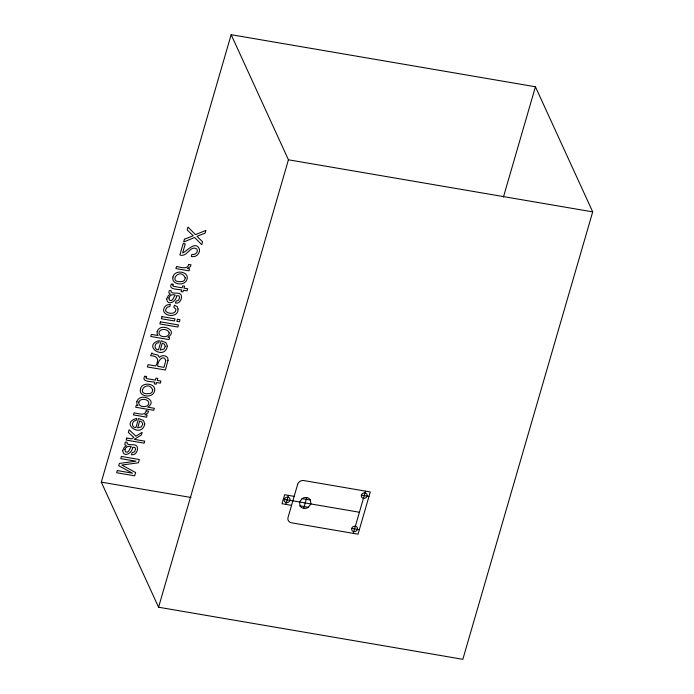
<?xml version="1.0" encoding="UTF-8"?>
<svg xmlns="http://www.w3.org/2000/svg" width="694" height="694" viewBox="0 0 694 694"><rect width="100%" height="100%" fill="white"/><g stroke="black" fill="none" stroke-linecap="round" stroke-linejoin="round"><path stroke-width="1.04" d="M101.298 482.13L231.163 34.7L535.43 86.776L592.702 211.87L462.837 659.3L158.57 607.224L101.298 482.13L190.98 497.485M158.57 607.224L288.435 159.793L231.163 34.7M285.85 504.373L288.461 495.386M303.651 508.364L306.783 497.581M353.272 533.365L365.538 491.126M503.419 197.079L535.43 86.776M288.435 159.793L592.702 211.87M361.383 495.134L368.982 496.436M294.161 496.366L284.653 494.735L282.042 503.723L291.549 505.353M302.046 498.656L310.47 500.096M283.352 499.229L359.405 512.25M299.964 505.848L308.379 507.288M351.728 528.386L359.336 529.687M122.691 450.632C123.497 458.387 132.693 452.731 132.597 447.352L134.931 447.43L135.547 449.096L134.671 451.725L132.034 452.766L131.47 454.709C135.903 455.689 138.705 449.799 137.004 446.259C135.078 443.041 125.935 446.572 127.141 442.321L125.51 442.043L125.111 442.755L124.807 444.403L126.334 445.713L124.278 447.274L122.691 450.632M166.699 299.027C167.497 306.791 176.701 301.135 176.597 295.757L178.939 295.826L179.546 297.5L178.679 300.129L176.033 301.161L175.469 303.104C179.902 304.093 182.704 298.203 181.013 294.655C179.078 291.437 169.935 294.967 171.14 290.725L169.518 290.439L169.119 291.15L168.807 292.807L170.342 294.109L168.278 295.679L166.699 299.027M199.534 249.424C199.976 253.874 195.734 257.726 191.318 256.468L191.934 254.351C195.014 255.401 198.51 252.252 196.975 249.155C190.442 244.279 187.293 257.83 179.885 254.932L183.19 243.551L185.272 243.906L182.643 252.963C187.501 250.907 195.725 239.916 199.534 249.424M178.063 309.047C178.575 319.891 157.573 315.579 165.311 306.219A4.754 4.225 -24.6 0 1 167.939 304.709L170.377 304.484L169.787 306.514L167.185 307.164L165.606 309.88A2.854 2.542 -24.6 0 0 166.378 311.788C169.189 314.113 175.981 314.2 175.981 309.359L173.856 307.208L174.446 305.178L177.23 306.696L178.063 309.047M146.182 377.206L146.078 378.039L146.876 378.638L155.439 380.104L156.011 378.126L157.816 378.43L157.234 380.407L160.904 381.041L160.288 383.149L156.627 382.515L156.141 384.198L154.337 383.886L154.823 382.212C151.812 381.327 140.943 382.281 144.69 376.183L146.434 376.486L146.182 377.206M172.962 284.93L172.867 285.763L173.656 286.362L182.218 287.828L182.791 285.85L184.595 286.154L184.023 288.14L187.684 288.765L187.068 290.873L183.407 290.239L182.921 291.922L181.117 291.619L181.611 289.936C178.601 289.051 167.731 290.014 171.479 283.907L173.214 284.21L172.962 284.93M124.877 449.634L125.484 451.898C129.093 453.546 129.483 448.48 131.244 446.658C128.659 445.583 125.562 446.815 124.877 449.634M168.885 298.03L169.483 300.294C173.092 301.942 173.483 296.876 175.244 295.063C172.667 293.978 169.57 295.219 168.885 298.03M146.226 410.761C145.306 416.469 137.481 413.303 134.055 412.826L133.456 414.908L146.573 417.155L147.145 415.177L144.881 414.786L147.848 412.973L148.559 411.16L146.226 410.761M188.699 264.431C187.779 270.139 179.954 266.973 176.528 266.496L175.929 268.578L189.046 270.825L189.618 268.847L187.354 268.457L190.321 266.635L191.032 264.83L188.699 264.431M136.874 401.618L136.9 404.125L137.915 405.6L136.241 405.313L135.677 407.231L153.738 410.319L154.328 408.298L147.796 407.178C158.718 399.978 139.711 392.11 136.874 401.618M299.513 501.996L300.077 506.091A6.029 5.361 -24.6 0 0 308.145 507.479L310.921 503.948L310.357 499.845A6.029 5.361 -24.6 0 0 302.289 498.466L299.513 501.996M169.189 332.912C169.119 338.446 157.928 337.648 159.013 332.209C160.54 328.115 168.304 328.791 169.189 332.912M138.783 402.078C137.742 407.196 147.44 408.428 148.759 403.717C149.618 398.833 140.171 397.662 138.783 402.078M157.165 331.602L157.139 334.066L158.041 335.523L151.335 334.378L150.728 336.46L169.024 339.592L169.605 337.562L167.87 337.267C179.13 330.405 160.071 322.059 157.165 331.602M144.734 423.965C141.94 438.938 119.134 423.019 136.761 418.404L136.163 420.451C131.782 420.443 130.819 427.617 135.911 427.617L138.548 418.525L143.458 420.443L144.734 423.965M167.306 346.185C164.513 361.158 141.706 345.239 159.334 340.633L158.735 342.68C154.354 342.663 153.391 349.845 158.484 349.845L161.121 340.754L166.031 342.663L167.306 346.185M152.741 389.898L152.212 391.789A3.166 2.819 -24.6 0 1 150.216 393.429C133.881 396.239 147.171 378.195 152.741 389.898M185.263 277.843L184.734 279.734A3.166 2.819 -24.6 0 1 182.739 281.374C166.404 284.184 179.694 266.14 185.263 277.843M142.73 424.138L141.394 426.871L137.681 427.86L139.676 420.972L141.793 421.952L142.73 424.138M165.302 346.367L163.966 349.099L160.253 350.088L162.249 343.2L164.374 344.181L165.302 346.367M140.448 389.074C138.679 395.051 147.067 397.497 151.309 395.112A5.717 5.084 -24.6 0 0 154.016 392.44C158.475 383.756 142.044 380.728 140.448 389.074M172.971 277.019C171.201 282.996 179.59 285.442 183.832 283.057A5.717 5.084 -24.6 0 0 186.539 280.385C190.997 271.701 174.567 268.673 172.971 277.019M165.788 360.663L163.94 367.369L157.79 366.319C156.775 362.025 163.584 353.194 165.788 360.663M168.017 360.36L165.363 370.032L147.371 366.953L148.039 364.654L155.76 365.972C159.351 359.397 157.79 356.109 150.65 355.649L151.873 352.899L152.767 353.827L157.937 355.146L159.429 357.384C161.971 354.105 168.842 355.658 168.017 360.36M117.303 470.541L116.67 472.744L134.662 475.824L135.616 472.519L121.823 465.032L138.444 462.785L139.39 459.515L121.398 456.435L120.765 458.63L135.955 461.18L119.368 463.436L118.709 465.717L132.467 473.195L117.303 470.541M126.733 438.061L126.152 440.065L144.144 443.145L144.725 441.141L134.28 439.354L141.403 434.956L142.175 432.293L135.885 436.196L129.136 429.777L128.364 432.44L133.855 437.446L131.66 438.903L126.733 438.061M160.461 321.86L159.854 323.942L177.846 327.021L178.453 324.939L160.461 321.86M161.98 316.611L161.364 318.737L174.428 320.966L175.044 318.85L161.98 316.611M184.448 239.222L183.641 241.998L194.632 237.487L201.746 244.696L202.579 241.816L196.957 236.29L205.094 233.167L205.892 230.417L195.465 234.624L187.979 227.059L187.146 229.922L193.21 235.778L184.448 239.222M177.482 319.266L176.866 321.383L179.364 321.816L179.98 319.691L177.482 319.266M297.683 484.239L288.027 517.481A5.023 4.468 -24.6 0 0 291.48 522.79L358.026 534.18L370.292 491.942L303.738 480.56A5.023 4.468 -24.6 0 0 297.683 484.239M353.801 531.569A3.01 2.681 -24.6 0 0 357.445 527.952A3.01 2.681 -24.6 0 0 352.5 527.102A3.01 2.681 -24.6 0 0 353.801 531.569M363.448 498.318A3.01 2.681 -24.6 0 0 367.091 494.692A3.01 2.681 -24.6 0 0 362.155 493.85A3.01 2.681 -24.6 0 0 363.448 498.318M286.37 502.577A3.01 2.681 -24.6 0 0 290.014 498.951A3.01 2.681 -24.6 0 0 285.078 498.11A3.01 2.681 -24.6 0 0 286.37 502.577"/></g></svg>
